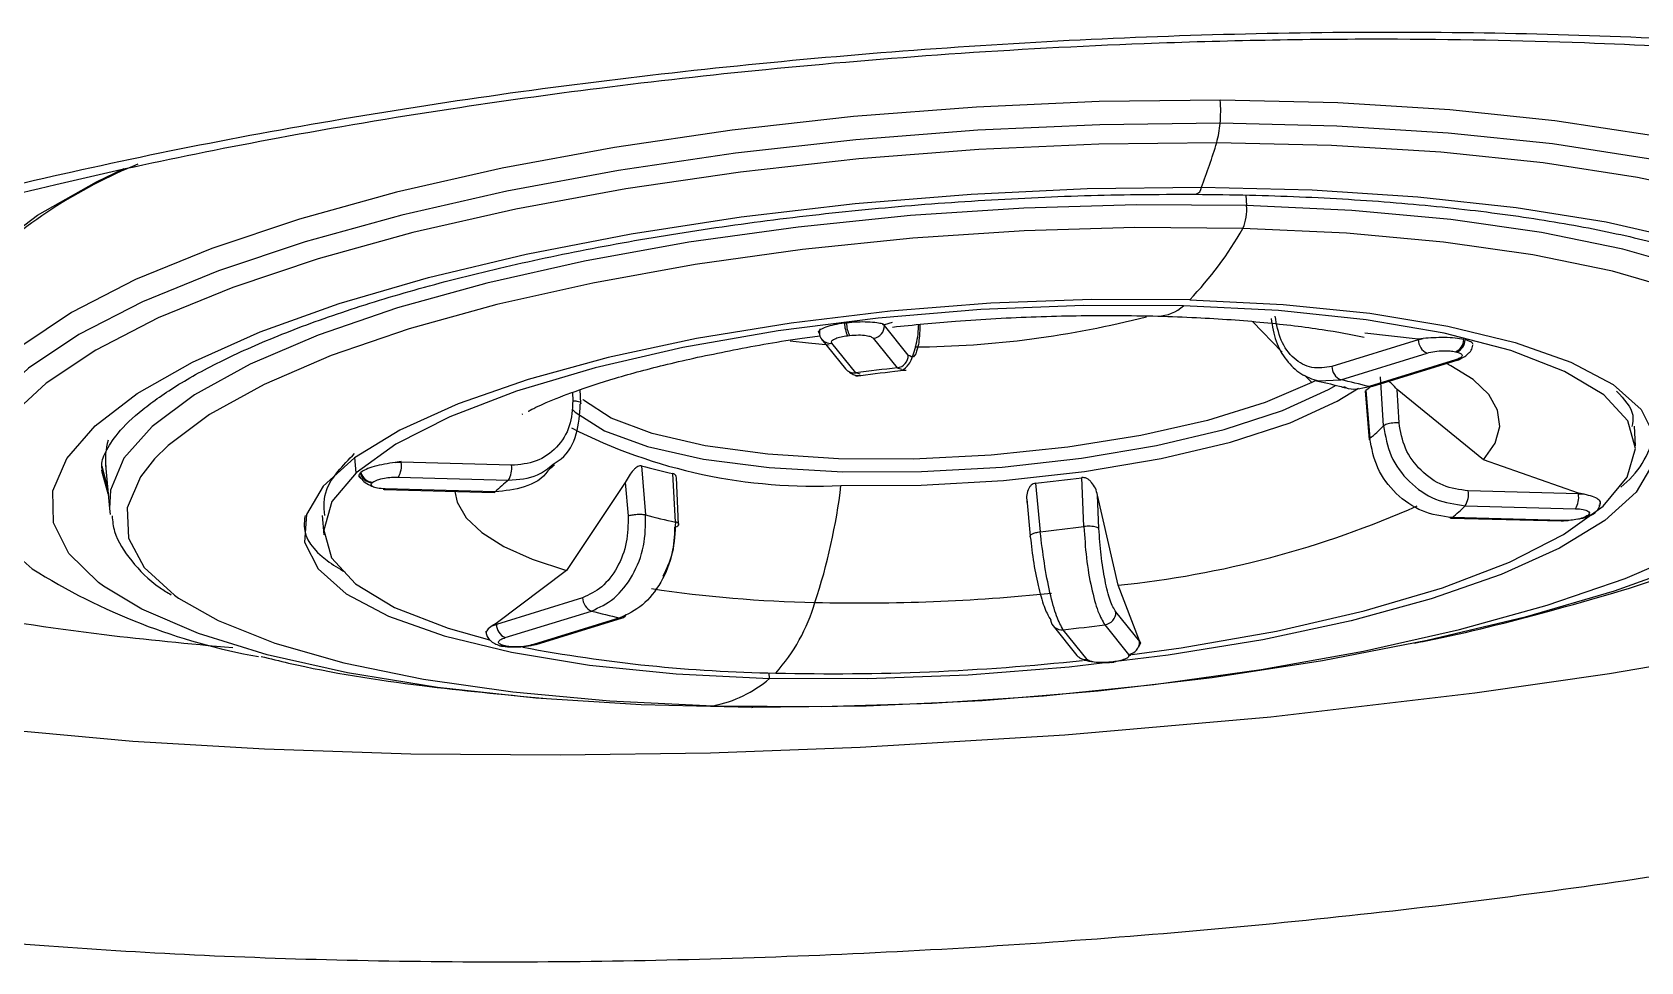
# Model space of a CAD drawing. Extents: x 525 to 613, y 487 to 635.
# Drawn here: x 566.148 to 567.716, y 582.126 to 583.033 of the extents above; entities that cross this region are included whole.
import ezdxf

# ---------------------------------------------------------------- set-up
doc = ezdxf.new("R2010")
doc.units = 0
doc.header["$MEASUREMENT"] = 0
doc.layers.add('1', color=4, linetype='Continuous')
doc.layers.add('STD TEST', color=3, linetype='Continuous')

# ---------------------------------------------------------------- blocks, each defined once
blk = doc.blocks.new('2023 VANGUARD')
at = {"layer": '1', "color": 3, "linetype": 'Continuous', "lineweight": 25}
for p, q in [((-1.6291, -9.8172), (-1.6284, -9.8275)), ((-2.0204, -9.9421), (-2.0185, -9.9419)), ((-1.9739, -9.9414), (-1.9814, -9.9436)), ((-1.6226, -9.9406), (-1.5937, -9.9704)), ((-2.0449, -9.952), (-2.0456, -9.9504)), ((-2.0449, -9.952), (-2.0448, -9.953)), ((-2.0426, -9.9578), (-2.0193, -9.9866)), ((-2.0174, -9.9544), (-2.0154, -9.9541)), ((-1.9922, -9.9568), (-1.9689, -9.9857)), ((-1.9814, -9.9436), (-1.9832, -9.9429)), ((-1.9832, -9.9429), (-1.9814, -9.9444)), ((-1.9814, -9.9444), (-1.9814, -9.9436)), ((-1.9581, -9.9732), (-1.9814, -9.9444)), ((-1.4611, -9.9576), (-1.5131, -9.9519)), ((-1.4562, -9.9571), (-1.4611, -9.9576)), ((-1.4611, -9.9576), (-1.461, -9.9583)), ((-1.461, -9.9583), (-1.4562, -9.9571)), ((-2.0093, -9.9905), (-2.0326, -9.9617)), ((-1.461, -9.9583), (-1.5451, -9.9843)), ((-1.5365, -9.9973), (-1.4524, -9.9713)), ((-1.4247, -9.97), (-1.4233, -9.9703)), ((-1.4167, -9.958), (-1.4153, -9.9584)), ((-1.9689, -9.9857), (-1.9647, -9.987)), ((-1.4248, -9.978), (-1.5089, -10.004)), ((-1.5062, -10.0039), (-1.4221, -9.9779)), ((-2.005, -9.992), (-2.0093, -9.9905)), ((-1.572, -9.9928), (-1.5649, -10.0001)), ((-1.5608, -9.998), (-1.5649, -10.0001)), ((-1.5587, -9.9984), (-1.5365, -9.9973)), ((-1.4948, -10.0422), (-1.4977, -9.9944)), ((-2.2856, -10.0096), (-2.2852, -10.0177)), ((-2.2772, -10.0204), (-2.278, -10.0069)), ((-1.5127, -10.0082), (-1.5089, -10.056)), ((-1.512, -10.0073), (-1.5083, -10.0544)), ((-1.3973, -10.0754), (-1.4817, -10.0069)), ((-1.4797, -10.0393), (-1.4817, -10.0069)), ((-2.3341, -10.0309), (-2.3347, -10.0313)), ((-1.2492, -10.0616), (-1.2501, -10.0427)), ((-2.7444, -10.0816), (-2.7386, -10.1027)), ((-2.7406, -10.0804), (-2.7369, -10.1229)), ((-2.4964, -10.0879), (-2.4976, -10.0731)), ((-2.4524, -10.0771), (-2.4583, -10.0779)), ((-2.4583, -10.0779), (-2.4524, -10.0778)), ((-2.4524, -10.0778), (-2.4524, -10.0771)), ((-2.345, -10.0807), (-2.4524, -10.0778)), ((-2.2183, -10.0812), (-2.2143, -10.1289)), ((-1.3049, -10.1079), (-1.3973, -10.0754)), ((-2.744, -10.0873), (-2.7442, -10.085)), ((-2.7381, -10.1085), (-2.744, -10.0873)), ((-2.4923, -10.0882), (-2.4917, -10.0876)), ((-2.4807, -10.0978), (-2.4801, -10.0972)), ((-2.4553, -10.0922), (-2.3479, -10.0951)), ((-2.234, -10.0975), (-2.2914, -10.1831)), ((-2.234, -10.0975), (-2.2313, -10.1299)), ((-2.1852, -10.136), (-2.1875, -10.0887)), ((-2.182, -10.1385), (-2.1842, -10.0925)), ((-1.834, -10.0982), (-1.8295, -10.1455)), ((-1.7869, -10.1404), (-1.7889, -10.0927)), ((-2.4692, -10.1042), (-2.3618, -10.1071)), ((-2.3607, -10.1066), (-2.4681, -10.1038)), ((-1.8427, -10.1136), (-1.8393, -10.1497)), ((-1.7534, -10.1976), (-1.7736, -10.1099)), ((-1.7723, -10.1422), (-1.7736, -10.1099)), ((-1.3049, -10.1086), (-1.4123, -10.1057)), ((-1.2993, -10.1089), (-1.3049, -10.1079)), ((-1.3049, -10.1079), (-1.3049, -10.1086)), ((-1.3049, -10.1086), (-1.2993, -10.1089)), ((-2.7369, -10.1229), (-2.7361, -10.1287)), ((-2.5295, -10.1296), (-2.5279, -10.1484)), ((-1.4152, -10.1201), (-1.3078, -10.123)), ((-1.2952, -10.129), (-1.2958, -10.1295)), ((-1.2887, -10.127), (-1.2881, -10.1264)), ((-1.4291, -10.1321), (-1.3217, -10.135)), ((-1.3206, -10.1345), (-1.428, -10.1317)), ((-2.2914, -10.1831), (-2.3598, -10.235)), ((-1.7326, -10.2518), (-1.7534, -10.1976)), ((-2.2756, -10.2098), (-2.3597, -10.2358)), ((-2.3511, -10.2487), (-2.267, -10.2228)), ((-1.7325, -10.2526), (-1.7558, -10.2237)), ((-2.3598, -10.235), (-2.3638, -10.2372)), ((-2.3638, -10.2372), (-2.3597, -10.2358)), ((-2.3597, -10.2358), (-2.3598, -10.235)), ((-2.2394, -10.2295), (-2.3235, -10.2554)), ((-2.3208, -10.2554), (-2.2367, -10.2294)), ((-1.817, -10.2371), (-1.7937, -10.266)), ((-1.7666, -10.2362), (-1.7433, -10.265)), ((-1.7837, -10.2699), (-1.807, -10.2411)), ((-1.7334, -10.2578), (-1.7319, -10.2542)), ((-1.7319, -10.2542), (-1.7326, -10.2518)), ((-1.7326, -10.2518), (-1.7325, -10.2526)), ((-1.7325, -10.2526), (-1.7319, -10.2542)), ((-2.3561, -10.2566), (-2.3548, -10.2569)), ((-2.3512, -10.2568), (-2.3526, -10.2564)), ((-2.0934, -10.2885), (-2.0938, -10.2831)), ((-1.7585, -10.2724), (-1.7605, -10.2726)), ((-1.7598, -10.273), (-1.7578, -10.2727)), ((-1.7574, -10.2724), (-1.7558, -10.2719))]:
    blk.add_line(p, q, dxfattribs=at)
at = {"layer": '1', "color": 3, "linetype": 'Continuous', "lineweight": 25, "flags": 128}
for points in [[(-1.6539, -9.7246), (-1.7719, -9.726), (-1.8917, -9.7314), (-2.0115, -9.7408), (-2.1297, -9.754), (-2.2444, -9.7709), (-2.354, -9.7911), (-2.457, -9.8145), (-2.5517, -9.8407), (-2.6369, -9.8692), (-2.7113, -9.8997), (-2.7738, -9.9317), (-2.8234, -9.9648), (-2.8596, -9.9984)], [(-0.9016, -9.9366), (-0.9083, -9.9102), (-0.9295, -9.8792), (-0.9647, -9.85), (-1.0136, -9.823), (-1.0753, -9.7986), (-1.149, -9.7773), (-1.2335, -9.7592), (-1.3277, -9.7448), (-1.4302, -9.7341), (-1.5395, -9.7273), (-1.6539, -9.7246)], [(-1.6541, -9.7473), (-1.7713, -9.7487), (-1.8903, -9.7541), (-2.0094, -9.7634), (-2.1267, -9.7765), (-2.2407, -9.7933), (-2.3496, -9.8135), (-2.4519, -9.8367), (-2.546, -9.8627), (-2.6306, -9.891), (-2.7045, -9.9213), (-2.7666, -9.9531), (-2.8159, -9.9859), (-2.8518, -10.0194), (-2.8737, -10.0529), (-2.8814, -10.086), (-2.8746, -10.1182), (-2.8536, -10.149), (-2.8501, -10.1526)], [(-0.9211, -10.0101), (-0.9142, -9.9971), (-0.9066, -9.964), (-0.9134, -9.9318), (-0.9344, -9.9009), (-0.9695, -9.8719), (-1.018, -9.8451), (-1.0793, -9.8209), (-1.1525, -9.7997), (-1.2365, -9.7818), (-1.3301, -9.7674), (-1.4319, -9.7568), (-1.5404, -9.75), (-1.6541, -9.7473)], [(-1.6574, -9.7662), (-1.7725, -9.7675), (-1.8894, -9.7728), (-2.0064, -9.782), (-2.1217, -9.7949), (-2.2336, -9.8113), (-2.3406, -9.8311), (-2.441, -9.8539), (-2.5335, -9.8794), (-2.6166, -9.9073), (-2.6892, -9.937), (-2.7502, -9.9683), (-2.7986, -10.0006), (-2.8339, -10.0334), (-2.8554, -10.0663), (-2.863, -10.0988), (-2.8563, -10.1304), (-2.8356, -10.1607), (-2.8121, -10.1816)], [(-0.9787, -10.0702), (-0.9522, -10.0444), (-0.9306, -10.0115), (-0.9231, -9.979), (-0.9298, -9.9473), (-0.9505, -9.917), (-0.9849, -9.8885), (-1.0326, -9.8622), (-1.0928, -9.8384), (-1.1647, -9.8176), (-1.2472, -9.8), (-1.3391, -9.7859), (-1.4391, -9.7754), (-1.5457, -9.7688), (-1.6574, -9.7662)], [(-2.8949, -9.9873), (-2.8995, -9.9711), (-2.8978, -9.938), (-2.8817, -9.9042), (-2.8512, -9.8704), (-2.8069, -9.8369), (-2.7494, -9.8042), (-2.7225, -9.7913)], [(-2.7427, -10.1985), (-2.7476, -10.1948), (-2.7764, -10.1666), (-2.7913, -10.1367), (-2.7919, -10.1057), (-2.7784, -10.0741), (-2.7509, -10.0422), (-2.7098, -10.0107), (-2.6558, -9.98), (-2.5898, -9.9506), (-2.5128, -9.923), (-2.4259, -9.8976), (-2.3306, -9.8749), (-2.2284, -9.8551), (-2.1209, -9.8385), (-2.0098, -9.8256), (-1.8968, -9.8163), (-1.7837, -9.811), (-1.6723, -9.8096)], [(-1.6723, -9.8096), (-1.5643, -9.8123), (-1.4615, -9.8189), (-1.3655, -9.8293), (-1.2778, -9.8435), (-1.1998, -9.8611), (-1.1327, -9.8819), (-1.0775, -9.9055), (-1.0352, -9.9317), (-1.0064, -9.9599), (-0.9915, -9.9897), (-0.9908, -10.0207), (-1.0044, -10.0524), (-1.0319, -10.0843), (-1.0529, -10.1018)], [(-1.6284, -9.8275), (-1.7356, -9.8267), (-1.8455, -9.83), (-1.9561, -9.8373), (-2.0656, -9.8484), (-2.1722, -9.8633), (-2.2739, -9.8816), (-2.3691, -9.903), (-2.4561, -9.9272), (-2.5335, -9.9538), (-2.5998, -9.9822), (-2.6541, -10.0121), (-2.6953, -10.0428), (-2.7227, -10.0739), (-2.7359, -10.1048), (-2.7369, -10.1229)], [(-1.0461, -10.0022), (-1.0479, -9.9936), (-1.0636, -9.9646), (-1.0934, -9.9373), (-1.1369, -9.9121), (-1.1933, -9.8895), (-1.2617, -9.87), (-1.3408, -9.8538), (-1.4293, -9.8411), (-1.5257, -9.8323), (-1.6284, -9.8275)], [(-1.1415, -10.2614), (-1.2745, -10.2839), (-1.4057, -10.3028), (-1.6047, -10.3262), (-1.8056, -10.3439), (-2.0049, -10.3559), (-2.1509, -10.3612), (-2.2975, -10.3634), (-2.443, -10.3623), (-2.5858, -10.3576), (-2.7142, -10.3499), (-2.8413, -10.3384), (-2.9518, -10.3245), (-3.0631, -10.3056)], [(-1.6319, -9.8498), (-1.7372, -9.849), (-1.8451, -9.8522), (-1.9537, -9.8594), (-2.0613, -9.8704), (-2.1659, -9.885), (-2.2658, -9.903), (-2.3593, -9.924), (-2.4448, -9.9478), (-2.5207, -9.9738), (-2.5859, -10.0018), (-2.6392, -10.0311), (-2.6796, -10.0613), (-2.6928, -10.0743)], [(-1.0982, -9.9639), (-1.1065, -9.9576), (-1.1492, -9.9329), (-1.2046, -9.9108), (-1.2717, -9.8915), (-1.3494, -9.8756), (-1.4364, -9.8632), (-1.5311, -9.8545), (-1.6319, -9.8498)], [(-1.6838, -9.9194), (-1.7794, -9.9189), (-1.8775, -9.9226), (-1.9759, -9.9304), (-2.0723, -9.942), (-2.1646, -9.9572), (-2.2507, -9.9757), (-2.3287, -9.9971), (-2.3969, -10.0209), (-2.4538, -10.0465), (-2.498, -10.0734), (-2.5286, -10.101), (-2.5449, -10.1287), (-2.5466, -10.1558), (-2.5335, -10.1817), (-2.5061, -10.2059), (-2.4648, -10.2278), (-2.4107, -10.247), (-2.3449, -10.263), (-2.269, -10.2754), (-2.1845, -10.284), (-2.0934, -10.2885)], [(-1.6899, -9.9251), (-1.7874, -9.9248), (-1.8874, -9.9288), (-1.9875, -9.9372), (-2.0851, -9.9497), (-2.1778, -9.966), (-2.2635, -9.9857), (-2.3399, -10.0084), (-2.4052, -10.0334), (-2.4578, -10.0601), (-2.4964, -10.0879)], [(-1.6838, -9.9194), (-1.5927, -9.9239), (-1.5082, -9.9325), (-1.4323, -9.9449), (-1.3665, -9.9609), (-1.3124, -9.9801), (-1.2711, -10.002), (-1.2437, -10.0262), (-1.2306, -10.0522), (-1.2323, -10.0793), (-1.2486, -10.1069), (-1.2792, -10.1345), (-1.3234, -10.1614), (-1.3803, -10.187), (-1.4485, -10.2108), (-1.5265, -10.2322), (-1.6126, -10.2507), (-1.7049, -10.2659), (-1.8013, -10.2776), (-1.8997, -10.2853), (-1.9978, -10.289), (-2.0934, -10.2885)], [(-1.2808, -10.1205), (-1.2572, -10.0923), (-1.2491, -10.0644), (-1.2568, -10.0374), (-1.2801, -10.0121), (-1.3183, -9.9891), (-1.3706, -9.9689), (-1.4356, -9.952), (-1.5118, -9.9389), (-1.5972, -9.9299), (-1.6899, -9.9251)], [(-2.0732, -9.9594), (-2.0555, -9.9614), (-2.0353, -9.9632)], [(-1.3973, -10.0754), (-1.3861, -10.059), (-1.3815, -10.0428), (-1.3836, -10.0269), (-1.3923, -10.0117), (-1.4076, -9.9972), (-1.4292, -9.9837), (-1.4335, -9.9815)], [(-2.2851, -10.0266), (-2.2829, -10.0288), (-2.2544, -10.047), (-2.2122, -10.0625), (-2.1579, -10.0747), (-2.0936, -10.0829), (-2.0218, -10.0871), (-1.9451, -10.0869), (-1.8667, -10.0825), (-1.7894, -10.0739), (-1.7162, -10.0615), (-1.6501, -10.0457), (-1.5934, -10.0273), (-1.5484, -10.0069), (-1.5411, -10.0027)], [(-1.5649, -10.0001), (-1.6103, -10.0195), (-1.6666, -10.0369), (-1.7315, -10.0516), (-1.8026, -10.0631), (-1.8774, -10.0709), (-1.9529, -10.0747), (-2.0263, -10.0744), (-2.095, -10.07), (-2.1562, -10.0617), (-2.2078, -10.0498), (-2.2478, -10.0348), (-2.2746, -10.0171), (-2.275, -10.0167)], [(-1.512, -10.0073), (-1.5099, -10.0057), (-1.508, -10.0041)], [(-1.5062, -10.0039), (-1.5074, -10.0041), (-1.5089, -10.004)], [(-2.0238, -10.1003), (-1.9455, -10.1001), (-1.8653, -10.0956), (-1.7863, -10.0868), (-1.7115, -10.0741), (-1.6439, -10.0581), (-1.586, -10.0392), (-1.54, -10.0183), (-1.5193, -10.0054)], [(-2.6928, -10.0743), (-2.7065, -10.0918), (-2.7195, -10.1222), (-2.7183, -10.1519), (-2.7029, -10.1804), (-2.6736, -10.2072), (-2.6694, -10.2102)], [(-2.4964, -10.0879), (-2.52, -10.1161), (-2.528, -10.144), (-2.5203, -10.171), (-2.4971, -10.1963), (-2.4589, -10.2193), (-2.4066, -10.2395), (-2.3663, -10.2507)], [(-2.1482, -10.3151), (-2.0429, -10.3158), (-1.935, -10.3126), (-1.8264, -10.3055), (-1.7188, -10.2945), (-1.6142, -10.2799), (-1.5143, -10.2619), (-1.4208, -10.2408), (-1.3353, -10.2171), (-1.2594, -10.191), (-1.1942, -10.1631), (-1.1409, -10.1338), (-1.1005, -10.1036), (-1.0917, -10.0951)], [(-2.4001, -10.1061), (-2.398, -10.1166), (-2.3892, -10.1318), (-2.374, -10.1463), (-2.3524, -10.1598), (-2.3247, -10.1721), (-2.2914, -10.1832)], [(-2.3607, -10.1066), (-2.3614, -10.1071), (-2.3618, -10.1071)], [(-1.0529, -10.1018), (-1.073, -10.1158), (-1.1269, -10.1465), (-1.193, -10.1759), (-1.27, -10.2035), (-1.3569, -10.2288), (-1.4522, -10.2516), (-1.5544, -10.2714), (-1.6619, -10.2879), (-1.773, -10.3009), (-1.886, -10.3102), (-1.9991, -10.3155), (-2.1105, -10.3169)], [(-1.7398, -10.2653), (-1.6921, -10.2587), (-1.5993, -10.2423), (-1.5137, -10.2226), (-1.4372, -10.2), (-1.3719, -10.175), (-1.3194, -10.1483), (-1.2808, -10.1205)], [(-1.3206, -10.1345), (-1.3213, -10.135), (-1.3217, -10.135)], [(-2.1105, -10.3169), (-2.2185, -10.3142), (-2.3212, -10.3076), (-2.4172, -10.2972), (-2.5049, -10.283), (-2.583, -10.2654), (-2.6501, -10.2446), (-2.7053, -10.221), (-2.7427, -10.1985)], [(-2.6694, -10.2102), (-2.6309, -10.232), (-2.5755, -10.2541), (-2.5084, -10.2733), (-2.4307, -10.2893), (-2.3437, -10.3017), (-2.249, -10.3103), (-2.1482, -10.3151)], [(-2.3208, -10.2554), (-2.322, -10.2556), (-2.3235, -10.2554)], [(-1.7598, -10.273), (-1.7601, -10.2729), (-1.7605, -10.2726)], [(-1.7585, -10.2724), (-1.7581, -10.2727), (-1.7577, -10.2727), (-1.7574, -10.2724)], [(-2.1105, -10.3169), (-2.1082, -10.316), (-2.108, -10.3158)]]:
    blk.add_lwpolyline(points, dxfattribs=at)
at = {"layer": '1', "color": 3, "linetype": 'Continuous', "lineweight": 25}
for centre, radius, start, end in [((-1.8068, -9.7348), 0.1532, 355.3056, 3.8183), ((-1.7446, -9.7412), 0.0906, 344.0064, 356.1175), ((-2.4917, -9.5054), 0.8741, 339.6339, 342.6435), ((-2.5244, -10.2425), 0.4914, 112.0699, 134.1924), ((-1.6802, -9.8089), 0.00796, 286.7522, 354.5707), ((-1.6729, -9.8319), 0.0447, 336.4917, 5.7459), ((-1.9316, -9.6806), 0.3441, 316.0601, 330.5479), ((-1.7152, -9.8985), 0.0367, 270.6331, 313.6058), ((-1.9869, -9.9406), 0.0316, 182.3694, 205.3482), ((-1.9598, -9.0245), 0.9409, 270.4996, 284.4014), ((-2.0341, -9.9508), 0.011, 213.493, 277.7187), ((-1.9888, -9.9408), 0.0316, 182.3694, 205.3482), ((-1.9936, -9.9447), 0.0122, 276.7958, 1.3366), ((-1.9703, -9.9735), 0.0122, 276.7958, 1.3385), ((-1.4466, -9.9581), 0.0144, 180.9157, 246.3658), ((-1.4299, -9.9578), 0.0133, 293.3719, 358.9997), ((-1.4286, -9.9581), 0.0133, 293.3719, 358.9997), ((-2.0108, -9.9797), 0.011, 219.3967, 277.6664), ((-1.7839, -11.6901), 1.7144, 96.1927, 97.554), ((-1.5308, -9.9841), 0.0144, 180.9146, 246.3656), ((-1.4236, -9.9733), 0.00489, 255.0284, 303.9184), ((-1.6597, -10.565), 0.5809, 74.9544, 77.7557), ((-2.0503, -9.5813), 0.5197, 242.9639, 272.9251), ((-1.575, -9.9668), 0.1101, 307.278, 316.7736), ((-1.3173, -10.0324), 0.0879, 307.6876, 348.5901), ((-2.6747, -10.0749), 0.0661, 163.5346, 186.2982), ((-2.474, -10.0809), 0.0219, 328.9609, 8.0808), ((-2.3666, -10.0838), 0.0219, 328.9612, 8.0814), ((-2.0879, -9.6113), 0.4877, 254.4943, 258.2158), ((-2.4801, -10.0851), 0.0126, 193.9198, 267.2434), ((-2.4795, -10.0846), 0.0126, 193.9198, 267.2434), ((-2.2667, -10.198), 0.1311, 128.2459, 135.8056), ((-1.9837, -8.6664), 1.4396, 275.9693, 277.7774), ((-2.4692, -10.1028), 0.00138, 232.3947, 318.487), ((-2.6029, -10.0317), 0.5832, 341.7382, 353.2406), ((-1.4339, -10.1088), 0.0219, 328.9612, 8.0814), ((-1.3265, -10.1117), 0.0219, 328.9609, 8.0808), ((-2.0847, -9.6587), 0.4878, 254.596, 258.114), ((-1.8508, -9.2436), 0.959, 275.8243, 293.9199), ((-1.5092, -10.0287), 0.1311, 308.2459, 315.8056), ((-1.2955, -10.1194), 0.0102, 267.8502, 311.6506), ((-1.2948, -10.1189), 0.0101, 267.7345, 316.1413), ((-1.9805, -8.7137), 1.4397, 276.0187, 277.728), ((-1.4291, -10.1305), 0.00156, 207.2713, 313.2945), ((-2.4838, -9.6629), 0.6138, 237.6649, 259.8899), ((-2.0212, -8.943), 1.2718, 261.5304, 268.7434), ((-2.0043, -8.3995), 1.8154, 268.5865, 275.8719), ((-2.2612, -10.2096), 0.0144, 180.9145, 246.3656), ((-2.1162, -9.6618), 0.5809, 254.9544, 257.7557), ((-2.2202, -10.1645), 0.1782, 318.2116, 343.7406), ((-1.768, -10.224), 0.0122, 276.7958, 1.3384), ((-2.3453, -10.2355), 0.0144, 180.9157, 246.3658), ((-2.2382, -10.2243), 0.00532, 257.3747, 339.2655), ((-1.8086, -10.2303), 0.0108, 185.5981, 278.0693), ((-1.992, -8.5366), 1.7144, 276.1927, 277.554), ((-1.7448, -10.2529), 0.0122, 276.7958, 1.3366), ((-2.3546, -10.2503), 0.00648, 243.8899, 288.1495), ((-2.3533, -10.2505), 0.00661, 256.6549, 287.8939), ((-2.0624, -8.8276), 1.4559, 259.2536, 269.0202), ((-2.0315, -7.9931), 2.2908, 268.6047, 276.094), ((-1.7852, -10.259), 0.011, 219.3967, 277.6664), ((-2.1716, -10.1968), 0.1206, 281.2114, 310.4563)]:
    blk.add_arc(centre, radius, start, end, dxfattribs=at)
for points, knots in [([(-3.2152, -10.4943), (-3.253, -10.4865), (-3.3244, -10.4697), (-3.4169, -10.4411), (-3.4944, -10.4094), (-3.5563, -10.3748), (-3.602, -10.3374), (-3.641, -10.2844), (-3.6462, -10.2272), (-3.6173, -10.1678), (-3.579, -10.1223), (-3.5243, -10.0765), (-3.4538, -10.0309), (-3.3681, -9.986), (-3.2681, -9.9422), (-3.1545, -9.8999), (-2.9873, -9.8466), (-2.7974, -9.7982), (-2.5913, -9.7569), (-2.4297, -9.7295), (-2.263, -9.7063), (-2.0928, -9.6875), (-1.9203, -9.6731), (-1.7474, -9.6634), (-1.5755, -9.6585), (-1.4068, -9.6584), (-1.2426, -9.6631), (-1.0845, -9.6724), (-0.9336, -9.6864), (-0.7913, -9.7047), (-0.6596, -9.7273), (-0.5006, -9.7622), (-0.3671, -9.8042), (-0.2638, -9.8516), (-0.2014, -9.8897), (-0.1554, -9.9296), (-0.1261, -9.9711), (-0.1136, -10.0137), (-0.1183, -10.057), (-0.1399, -10.1006), (-0.191, -10.1585), (-0.2753, -10.2155), (-0.3898, -10.2699), (-0.5232, -10.3223), (-0.6838, -10.371), (-0.866, -10.4147), (-1.0127, -10.4448), (-1.1675, -10.472), (-1.329, -10.496), (-1.4958, -10.5167), (-1.6662, -10.5339), (-1.839, -10.5475), (-2.0692, -10.5606), (-2.2976, -10.566), (-2.5161, -10.5635), (-2.6744, -10.5576), (-2.8247, -10.5478), (-2.9661, -10.534), (-3.0975, -10.5164), (-3.1774, -10.502), (-3.2152, -10.4943)], [0, 0, 0, 0, 0.015726, 0.031468, 0.047029, 0.062631, 0.078288, 0.093958, 0.125069, 0.140747, 0.156377, 0.171975, 0.187611, 0.203209, 0.218826, 0.234466, 0.250143, 0.281255, 0.296929, 0.312579, 0.328167, 0.343761, 0.359385, 0.375022, 0.390624, 0.4063, 0.421873, 0.437462, 0.453113, 0.468829, 0.484553, 0.500214, 0.53125, 0.546917, 0.562567, 0.578184, 0.593751, 0.60941, 0.625012, 0.640625, 0.656303, 0.68743, 0.703094, 0.71876, 0.749882, 0.76556, 0.781177, 0.79679, 0.812426, 0.828017, 0.84362, 0.859262, 0.874938, 0.90604, 0.921713, 0.937362, 0.952966, 0.968537, 0.984275, 1, 1, 1, 1]), ([(-3.4309, -10.0523), (-3.4295, -10.0518), (-3.427, -10.0508), (-3.4096, -10.0395), (-3.3894, -10.0264), (-3.3727, -10.016), (-3.3458, -10), (-3.3019, -9.9766), (-3.2264, -9.942), (-3.1213, -9.9013), (-2.9899, -9.8589), (-2.8528, -9.8215), (-2.7146, -9.7893), (-2.5667, -9.7595), (-2.4145, -9.7339), (-2.2551, -9.7117), (-2.0927, -9.6935), (-1.9148, -9.6785), (-1.7122, -9.6676), (-1.5037, -9.6637), (-1.3091, -9.6673), (-1.1546, -9.6754), (-1.0307, -9.6854), (-0.9198, -9.6974), (-0.8077, -9.7129), (-0.6911, -9.7336), (-0.5785, -9.7595), (-0.4984, -9.7835), (-0.4441, -9.8032), (-0.4078, -9.8185), (-0.3703, -9.8373), (-0.3518, -9.8497), (-0.3522, -9.8474), (-0.3524, -9.8466)], [0, 0, 0, 0, 0.043821, 0.080054, 0.099062, 0.113827, 0.124224, 0.151224, 0.17991, 0.221097, 0.26225, 0.299501, 0.333045, 0.366281, 0.404349, 0.436077, 0.470786, 0.508519, 0.548614, 0.598698, 0.641535, 0.676727, 0.704658, 0.730316, 0.760523, 0.795202, 0.833382, 0.873026, 0.893503, 0.914492, 0.936495, 0.975649, 1, 1, 1, 1]), ([(-2.7435, -10.0861), (-2.7438, -10.0847), (-2.7451, -10.0793), (-2.7419, -10.069), (-2.73, -10.0495), (-2.7064, -10.0266), (-2.6707, -10.0017), (-2.6239, -9.9763), (-2.5661, -9.9511), (-2.4981, -9.9268), (-2.4208, -9.9039), (-2.3355, -9.883), (-2.2436, -9.8644), (-2.1464, -9.8485), (-2.0454, -9.8355), (-1.9421, -9.8257), (-1.838, -9.8193), (-1.7496, -9.8165), (-1.6969, -9.8165), (-1.6779, -9.8165)], [0, 0, 0, 0, 0.022699, 0.085292, 0.14272, 0.203743, 0.264099, 0.325191, 0.387299, 0.450209, 0.513679, 0.577528, 0.641631, 0.7059, 0.770279, 0.834723, 0.899199, 0.963677, 1, 1, 1, 1]), ([(-1.6779, -9.8165), (-1.6604, -9.8167), (-1.6095, -9.8173), (-1.5282, -9.8208), (-1.4367, -9.8283), (-1.352, -9.8389), (-1.2755, -9.8525), (-1.2082, -9.8688), (-1.1515, -9.8871), (-1.1063, -9.907), (-1.0733, -9.9272), (-1.0531, -9.9462), (-1.0448, -9.9598), (-1.0444, -9.966), (-1.0442, -9.9685)], [0, 0, 0, 0, 0.0482353, 0.1399501, 0.2315586, 0.3229361, 0.4139733, 0.5045093, 0.5943064, 0.6830298, 0.7702978, 0.8560603, 0.9416649, 1, 1, 1, 1]), ([(-1.9832, -9.9429), (-1.9849, -9.9425), (-1.9884, -9.9417), (-1.9973, -9.941), (-2.0077, -9.9409), (-2.0149, -9.9416), (-2.0185, -9.9419)], [0, 0, 0, 0, 0.246603, 0.499388, 0.752586, 1, 1, 1, 1]), ([(-1.9735, -9.9459), (-1.9531, -9.9438), (-1.9066, -9.9392), (-1.8331, -9.9354), (-1.767, -9.9342), (-1.7285, -9.935), (-1.7147, -9.9352)], [0, 0, 0, 0, 0.23536, 0.53484, 0.834064, 1, 1, 1, 1]), ([(-1.7147, -9.9352), (-1.7021, -9.9357), (-1.6659, -9.9369), (-1.6109, -9.941), (-1.5549, -9.9477), (-1.5267, -9.9531), (-1.5136, -9.9557)], [0, 0, 0, 0, 0.159522, 0.457423, 0.748154, 1, 1, 1, 1]), ([(-1.6044, -9.9377), (-1.6032, -9.9453), (-1.6007, -9.9603), (-1.5901, -9.9788), (-1.5759, -9.9927), (-1.5643, -9.9966), (-1.5584, -9.9985)], [0, 0, 0, 0, 0.251524, 0.50027, 0.749211, 1, 1, 1, 1]), ([(-1.5451, -9.9843), (-1.5517, -9.9854), (-1.565, -9.9874), (-1.5827, -9.9776), (-1.5961, -9.9598), (-1.599, -9.9434), (-1.6005, -9.9352)], [0, 0, 0, 0, 0.249775, 0.50014, 0.75045, 1, 1, 1, 1]), ([(-2.3288, -10.028), (-2.3285, -10.0279), (-2.3259, -10.0264), (-2.3112, -10.0193), (-2.2837, -10.0085), (-2.2438, -9.9954), (-2.1932, -9.9817), (-2.1325, -9.9687), (-2.0818, -9.9594), (-2.0508, -9.9554), (-2.0442, -9.9546)], [0, 0, 0, 0, 0.016812, 0.145031, 0.285456, 0.4381, 0.601458, 0.77331, 0.951378, 1, 1, 1, 1]), ([(-2.0204, -9.9421), (-2.0239, -9.9426), (-2.0307, -9.9437), (-2.0389, -9.946), (-2.0444, -9.9485), (-2.0452, -9.9498), (-2.0455, -9.9504)], [0, 0, 0, 0, 0.2475583, 0.5008343, 0.7536478, 1, 1, 1, 1]), ([(-2.0443, -9.9478), (-2.0447, -9.9497), (-2.0451, -9.9525), (-2.0438, -9.9561), (-2.0425, -9.9577), (-2.0419, -9.9585)], [0, 0, 0, 0, 0.498746, 0.750099, 1, 1, 1, 1]), ([(-2.0326, -9.9617), (-2.0328, -9.9609), (-2.0333, -9.9594), (-2.0295, -9.9571), (-2.0239, -9.9553), (-2.0196, -9.9547), (-2.0174, -9.9544)], [0, 0, 0, 0, 0.279486, 0.559002, 0.779415, 1, 1, 1, 1]), ([(-2.0154, -9.9541), (-2.0125, -9.9539), (-2.0067, -9.9534), (-1.9993, -9.954), (-1.9942, -9.9552), (-1.9929, -9.9563), (-1.9922, -9.9568)], [0, 0, 0, 0, 0.279658, 0.559227, 0.779582, 1, 1, 1, 1]), ([(-1.9642, -9.9881), (-1.9619, -9.9867), (-1.9573, -9.9838), (-1.9519, -9.9698), (-1.9485, -9.9556), (-1.9481, -9.9457), (-1.948, -9.9435)], [0, 0, 0, 0, 0.308203, 0.612527, 0.91349, 1, 1, 1, 1]), ([(-1.947, -9.9434), (-1.947, -9.9454), (-1.9469, -9.9553), (-1.9489, -9.9676), (-1.9528, -9.9771), (-1.9563, -9.9745), (-1.9581, -9.9732)], [0, 0, 0, 0, 0.076829, 0.384976, 0.692961, 1, 1, 1, 1]), ([(-1.4167, -9.958), (-1.4193, -9.9575), (-1.4247, -9.9565), (-1.4353, -9.9561), (-1.4463, -9.9563), (-1.4529, -9.9568), (-1.4562, -9.9571)], [0, 0, 0, 0, 0.247558, 0.500834, 0.753648, 1, 1, 1, 1]), ([(-1.4524, -9.9713), (-1.45, -9.9707), (-1.4452, -9.9695), (-1.4369, -9.9689), (-1.4297, -9.969), (-1.4264, -9.9697), (-1.4247, -9.97)], [0, 0, 0, 0, 0.2794856, 0.5590017, 0.7794153, 1, 1, 1, 1]), ([(-1.4233, -9.9703), (-1.4217, -9.9709), (-1.4184, -9.972), (-1.418, -9.9742), (-1.4202, -9.9763), (-1.4233, -9.9774), (-1.4248, -9.978)], [0, 0, 0, 0, 0.279658, 0.559227, 0.779582, 1, 1, 1, 1]), ([(-1.4211, -9.9774), (-1.4191, -9.9765), (-1.4157, -9.975), (-1.4133, -9.9727), (-1.4123, -9.9717)], [0, 0, 0, 0, 0.566368, 1, 1, 1, 1]), ([(-1.4074, -9.9629), (-1.4079, -9.9621), (-1.4088, -9.9603), (-1.4132, -9.959), (-1.4153, -9.9584)], [0, 0, 0, 0, 0.505777, 1, 1, 1, 1]), ([(-1.4123, -9.9717), (-1.4119, -9.9713), (-1.41, -9.9697), (-1.4083, -9.9668), (-1.4079, -9.9644), (-1.4078, -9.9635)], [0, 0, 0, 0, 0.137594, 0.671118, 1, 1, 1, 1]), ([(-2.0165, -9.9888), (-2.0149, -9.9902), (-2.011, -9.9936), (-2.0068, -9.9931), (-2.0043, -9.9929)], [0, 0, 0, 0, 0.404128, 1, 1, 1, 1]), ([(-2.0092, -9.9937), (-1.9966, -9.9921), (-1.9804, -9.99), (-1.9639, -9.9882), (-1.9602, -9.9878)], [0, 0, 0, 0, 0.779382, 1, 1, 1, 1]), ([(-1.5619, -9.9979), (-1.5536, -9.9997), (-1.543, -10.0021), (-1.5337, -10.0047), (-1.5316, -10.0052)], [0, 0, 0, 0, 0.779916, 1, 1, 1, 1]), ([(-1.5089, -10.004), (-1.517, -10.0061), (-1.5257, -10.0085), (-1.533, -10.0045), (-1.5336, -10.0041)], [0, 0, 0, 0, 0.913823, 1, 1, 1, 1]), ([(-1.4817, -10.0069), (-1.4834, -10.0049), (-1.486, -10.0019), (-1.4887, -9.9996), (-1.4896, -9.9988)], [0, 0, 0, 0, 0.658703, 1, 1, 1, 1]), ([(-2.6167, -10.2588), (-2.6592, -10.2548), (-2.7579, -10.2457), (-2.8966, -10.2234), (-3.0322, -10.1937), (-3.1479, -10.1581), (-3.2428, -10.1175), (-3.3126, -10.0722), (-3.3525, -10.036), (-3.3608, -10.0144), (-3.3625, -10.01)], [0, 0, 0, 0, 0.1076, 0.250292, 0.392983, 0.535675, 0.678366, 0.821057, 0.963749, 1, 1, 1, 1]), ([(-2.2852, -10.0177), (-2.2856, -10.0262), (-2.2866, -10.0431), (-2.3, -10.0641), (-2.3202, -10.0785), (-2.3367, -10.08), (-2.345, -10.0807)], [0, 0, 0, 0, 0.2498164, 0.5002216, 0.7504954, 1, 1, 1, 1]), ([(-2.2852, -10.0177), (-2.2844, -10.0177), (-2.283, -10.0178), (-2.2805, -10.0182), (-2.2782, -10.0189), (-2.2771, -10.0198), (-2.2772, -10.0206), (-2.2776, -10.021), (-2.2779, -10.0212)], [0, 0, 0, 0, 0.124722, 0.249344, 0.5, 0.750656, 0.875278, 1, 1, 1, 1]), ([(-1.2677, -10.0085), (-1.2604, -10.0161), (-1.2499, -10.0272), (-1.2521, -10.0392), (-1.2528, -10.043)], [0, 0, 0, 0, 0.692472, 1, 1, 1, 1]), ([(-2.3044, -10.0797), (-2.3017, -10.078), (-2.291, -10.0714), (-2.2798, -10.0506), (-2.2785, -10.031), (-2.2779, -10.0212)], [0, 0, 0, 0, 0.1445742, 0.572295, 1, 1, 1, 1]), ([(-1.4858, -10.0396), (-1.4869, -10.0397), (-1.489, -10.04), (-1.4917, -10.0407), (-1.4938, -10.0414), (-1.4944, -10.0419), (-1.4948, -10.0422)], [0, 0, 0, 0, 0.259415, 0.518936, 0.76845, 1, 1, 1, 1]), ([(-1.4948, -10.0422), (-1.4931, -10.0522), (-1.4896, -10.0722), (-1.4707, -10.0978), (-1.4448, -10.1159), (-1.4251, -10.1187), (-1.4152, -10.1201)], [0, 0, 0, 0, 0.249978, 0.499965, 0.74997, 1, 1, 1, 1]), ([(-1.4797, -10.0393), (-1.4807, -10.0393), (-1.4827, -10.0393), (-1.4847, -10.0395), (-1.4858, -10.0396)], [0, 0, 0, 0, 0.481432, 1, 1, 1, 1]), ([(-1.4123, -10.1057), (-1.4206, -10.1045), (-1.4374, -10.1022), (-1.4593, -10.0866), (-1.4753, -10.0648), (-1.4782, -10.0478), (-1.4797, -10.0393)], [0, 0, 0, 0, 0.249775, 0.500139, 0.75045, 1, 1, 1, 1]), ([(-1.428, -10.1317), (-1.4379, -10.1303), (-1.4576, -10.1275), (-1.4835, -10.1093), (-1.5026, -10.0839), (-1.5064, -10.0642), (-1.5083, -10.0544)], [0, 0, 0, 0, 0.25003, 0.500035, 0.750022, 1, 1, 1, 1]), ([(-2.527, -10.1295), (-2.5276, -10.1212), (-2.529, -10.1014), (-2.5093, -10.0809), (-2.4979, -10.0691)], [0, 0, 0, 0, 0.421222, 1, 1, 1, 1]), ([(-2.4583, -10.0779), (-2.4618, -10.0784), (-2.4689, -10.0795), (-2.479, -10.0819), (-2.4873, -10.0846), (-2.4903, -10.0866), (-2.4917, -10.0876)], [0, 0, 0, 0, 0.246603, 0.499388, 0.752586, 1, 1, 1, 1]), ([(-2.3479, -10.0951), (-2.338, -10.0945), (-2.3215, -10.0935), (-2.3092, -10.0836), (-2.3044, -10.0797)], [0, 0, 0, 0, 0.601703, 1, 1, 1, 1]), ([(-2.3095, -10.0861), (-2.3084, -10.0849), (-2.3069, -10.0834), (-2.3037, -10.0809), (-2.303, -10.0803)], [0, 0, 0, 0, 0.779651, 1, 1, 1, 1]), ([(-2.2183, -10.0812), (-2.2188, -10.0811), (-2.2199, -10.081), (-2.2218, -10.0818), (-2.2239, -10.0832), (-2.2269, -10.0862), (-2.2306, -10.0909), (-2.2329, -10.0953), (-2.234, -10.0975)], [0, 0, 0, 0, 0.094256, 0.190576, 0.298462, 0.424807, 0.701731, 1, 1, 1, 1]), ([(-2.4923, -10.0882), (-2.4931, -10.0892), (-2.4948, -10.0912), (-2.4927, -10.0928), (-2.4917, -10.0936)], [0, 0, 0, 0, 0.4973899, 1, 1, 1, 1]), ([(-2.4933, -10.0909), (-2.4923, -10.0924), (-2.4905, -10.0955), (-2.4848, -10.0996), (-2.48, -10.1014), (-2.4776, -10.1023)], [0, 0, 0, 0, 0.342381, 0.679763, 1, 1, 1, 1]), ([(-2.4681, -10.1038), (-2.4708, -10.1036), (-2.476, -10.1032), (-2.4805, -10.1016), (-2.4822, -10.0997), (-2.4812, -10.0984), (-2.4807, -10.0978)], [0, 0, 0, 0, 0.279486, 0.559002, 0.779415, 1, 1, 1, 1]), ([(-2.4801, -10.0972), (-2.4788, -10.0964), (-2.4763, -10.0948), (-2.4693, -10.0931), (-2.462, -10.0922), (-2.4575, -10.0922), (-2.4553, -10.0922)], [0, 0, 0, 0, 0.2796579, 0.5592269, 0.7795818, 1, 1, 1, 1]), ([(-2.3092, -10.0857), (-2.3093, -10.0858), (-2.3141, -10.0939), (-2.3323, -10.1035), (-2.3512, -10.1056), (-2.3607, -10.1066)], [0, 0, 0, 0, 0.004236, 0.502094, 1, 1, 1, 1]), ([(-2.1841, -10.0928), (-2.1843, -10.0921), (-2.1847, -10.0908), (-2.1858, -10.0893), (-2.1869, -10.0889), (-2.1875, -10.0887)], [0, 0, 0, 0, 0.361194, 0.684041, 1, 1, 1, 1]), ([(-1.834, -10.0982), (-1.8348, -10.0983), (-1.8363, -10.0986), (-1.8384, -10.1001), (-1.8401, -10.1021), (-1.8419, -10.1058), (-1.8433, -10.1113), (-1.8426, -10.1158), (-1.8422, -10.1182)], [0, 0, 0, 0, 0.094221, 0.190485, 0.298283, 0.424504, 0.701611, 1, 1, 1, 1]), ([(-1.7736, -10.1099), (-1.7742, -10.1076), (-1.7753, -10.1031), (-1.7786, -10.0982), (-1.7816, -10.0951), (-1.784, -10.0935), (-1.7865, -10.0926), (-1.7881, -10.0927), (-1.7889, -10.0927)], [0, 0, 0, 0, 0.2982634, 0.575128, 0.7015064, 0.8094147, 0.9057447, 1, 1, 1, 1]), ([(-1.2848, -10.12), (-1.2841, -10.119), (-1.2825, -10.1169), (-1.285, -10.1139), (-1.2905, -10.1111), (-1.2964, -10.1097), (-1.2993, -10.1089)], [0, 0, 0, 0, 0.247553, 0.500917, 0.753662, 1, 1, 1, 1]), ([(-2.7343, -10.1301), (-2.7338, -10.1352), (-2.7321, -10.1508), (-2.7155, -10.1746), (-2.6969, -10.1948), (-2.6803, -10.2047), (-2.6767, -10.2069)], [0, 0, 0, 0, 0.170131, 0.523316, 0.894182, 1, 1, 1, 1]), ([(-2.5462, -10.1296), (-2.5467, -10.1332), (-2.5488, -10.1486), (-2.5357, -10.1676), (-2.5131, -10.1812), (-2.507, -10.1849)], [0, 0, 0, 0, 0.177192, 0.775675, 1, 1, 1, 1]), ([(-2.2313, -10.1299), (-2.2313, -10.1386), (-2.2314, -10.156), (-2.2411, -10.1809), (-2.2563, -10.2009), (-2.2692, -10.2068), (-2.2756, -10.2098)], [0, 0, 0, 0, 0.249817, 0.500222, 0.750496, 1, 1, 1, 1]), ([(-2.267, -10.2228), (-2.2594, -10.2193), (-2.2442, -10.2123), (-2.226, -10.1888), (-2.2143, -10.1596), (-2.2143, -10.1391), (-2.2143, -10.1289)], [0, 0, 0, 0, 0.25003, 0.500035, 0.750022, 1, 1, 1, 1]), ([(-2.2313, -10.1299), (-2.2307, -10.1297), (-2.2294, -10.1294), (-2.2265, -10.1289), (-2.2225, -10.1284), (-2.2186, -10.1284), (-2.2159, -10.1286), (-2.2148, -10.1288), (-2.2143, -10.1289)], [0, 0, 0, 0, 0.124722, 0.249344, 0.5, 0.750656, 0.875278, 1, 1, 1, 1]), ([(-1.2958, -10.1295), (-1.2971, -10.1303), (-1.2996, -10.1319), (-1.3066, -10.1336), (-1.3139, -10.1345), (-1.3184, -10.1345), (-1.3206, -10.1345)], [0, 0, 0, 0, 0.279658, 0.559227, 0.779582, 1, 1, 1, 1]), ([(-1.3078, -10.123), (-1.3051, -10.1231), (-1.2999, -10.1235), (-1.2954, -10.1251), (-1.2937, -10.127), (-1.2947, -10.1283), (-1.2952, -10.129)], [0, 0, 0, 0, 0.2794855, 0.5590017, 0.7794153, 1, 1, 1, 1]), ([(-1.3047, -10.1329), (-1.3041, -10.1329), (-1.3, -10.1322), (-1.2953, -10.1306), (-1.2915, -10.1289), (-1.2905, -10.1282), (-1.2902, -10.128)], [0, 0, 0, 0, 0.100082, 0.637392, 0.915182, 1, 1, 1, 1]), ([(-1.2878, -10.1262), (-1.2869, -10.1252), (-1.2852, -10.1233), (-1.2837, -10.12), (-1.2836, -10.1178), (-1.2835, -10.1167)], [0, 0, 0, 0, 0.334269, 0.673426, 1, 1, 1, 1]), ([(-2.1852, -10.136), (-2.1856, -10.1461), (-2.1864, -10.1664), (-2.1985, -10.1955), (-2.2166, -10.2189), (-2.2318, -10.226), (-2.2394, -10.2295)], [0, 0, 0, 0, 0.249978, 0.4999653, 0.7499704, 1, 1, 1, 1]), ([(-2.1971, -10.1887), (-2.1936, -10.1814), (-2.1863, -10.1663), (-2.1859, -10.1497), (-2.1856, -10.141)], [0, 0, 0, 0, 0.478302, 1, 1, 1, 1]), ([(-2.1856, -10.141), (-2.1849, -10.1407), (-2.1835, -10.1403), (-2.1827, -10.1397), (-2.1823, -10.1393)], [0, 0, 0, 0, 0.481439, 1, 1, 1, 1]), ([(-2.1823, -10.1393), (-2.182, -10.139), (-2.1815, -10.1384), (-2.182, -10.1374), (-2.1831, -10.1366), (-2.1845, -10.1362), (-2.1852, -10.136)], [0, 0, 0, 0, 0.259419, 0.518943, 0.768457, 1, 1, 1, 1]), ([(-1.8392, -10.1503), (-1.8393, -10.1501), (-1.8395, -10.1497), (-1.839, -10.1487), (-1.8374, -10.1476), (-1.8345, -10.1465), (-1.8318, -10.1459), (-1.8303, -10.1456), (-1.8295, -10.1455)], [0, 0, 0, 0, 0.1247216, 0.2493439, 0.5000001, 0.7506559, 0.8752779, 1, 1, 1, 1]), ([(-1.807, -10.2411), (-1.8092, -10.2373), (-1.8136, -10.2297), (-1.8202, -10.2056), (-1.8258, -10.176), (-1.8283, -10.1557), (-1.8295, -10.1455)], [0, 0, 0, 0, 0.25003, 0.500035, 0.750022, 1, 1, 1, 1]), ([(-1.775, -10.1409), (-1.7759, -10.1407), (-1.7775, -10.1403), (-1.7806, -10.1401), (-1.7838, -10.1401), (-1.7859, -10.1403), (-1.7869, -10.1404)], [0, 0, 0, 0, 0.259419, 0.518943, 0.768457, 1, 1, 1, 1]), ([(-1.7869, -10.1404), (-1.7862, -10.1506), (-1.785, -10.1711), (-1.7798, -10.2008), (-1.7732, -10.2249), (-1.7688, -10.2324), (-1.7666, -10.2362)], [0, 0, 0, 0, 0.249978, 0.499965, 0.74997, 1, 1, 1, 1]), ([(-1.7723, -10.1422), (-1.7725, -10.142), (-1.7731, -10.1415), (-1.7744, -10.1411), (-1.775, -10.1409)], [0, 0, 0, 0, 0.481432, 1, 1, 1, 1]), ([(-1.7558, -10.2237), (-1.7577, -10.2205), (-1.7614, -10.2141), (-1.7665, -10.1936), (-1.7706, -10.1683), (-1.7717, -10.1509), (-1.7723, -10.1422)], [0, 0, 0, 0, 0.249775, 0.50014, 0.75045, 1, 1, 1, 1]), ([(-1.3212, -10.1347), (-1.3201, -10.1347), (-1.318, -10.1347), (-1.3158, -10.1345), (-1.3148, -10.1344)], [0, 0, 0, 0, 0.5428026, 1, 1, 1, 1]), ([(-1.8392, -10.1503), (-1.8382, -10.1589), (-1.8362, -10.1763), (-1.831, -10.2014), (-1.825, -10.2218), (-1.8212, -10.2282), (-1.8193, -10.2314)], [0, 0, 0, 0, 0.249817, 0.500222, 0.750496, 1, 1, 1, 1]), ([(-1.4646, -10.254), (-1.4608, -10.2533), (-1.4155, -10.2447), (-1.33, -10.2221), (-1.2389, -10.1969), (-1.1897, -10.1771), (-1.18, -10.1732)], [0, 0, 0, 0, 0.03733, 0.447551, 0.890917, 1, 1, 1, 1]), ([(-2.3638, -10.2372), (-2.3656, -10.2385), (-2.3692, -10.2411), (-2.3695, -10.2433), (-2.3697, -10.2443)], [0, 0, 0, 0, 0.514894, 1, 1, 1, 1]), ([(-2.37, -10.2425), (-2.3698, -10.2439), (-2.3695, -10.2466), (-2.3668, -10.2505), (-2.3628, -10.2539), (-2.3592, -10.2554), (-2.3575, -10.2561)], [0, 0, 0, 0, 0.254372, 0.508636, 0.758433, 1, 1, 1, 1]), ([(-2.3526, -10.2564), (-2.3542, -10.2559), (-2.3575, -10.2548), (-2.3579, -10.2525), (-2.3557, -10.2504), (-2.3526, -10.2493), (-2.3511, -10.2487)], [0, 0, 0, 0, 0.279658, 0.559227, 0.779582, 1, 1, 1, 1]), ([(-2.3537, -10.2569), (-2.3532, -10.257), (-2.3515, -10.2573), (-2.3464, -10.2578), (-2.3382, -10.2579), (-2.3298, -10.257), (-2.3244, -10.2561), (-2.3225, -10.2556), (-2.3219, -10.2554)], [0, 0, 0, 0, 0.058918, 0.207518, 0.498726, 0.788847, 0.936104, 1, 1, 1, 1]), ([(-2.3235, -10.2554), (-2.3259, -10.256), (-2.3307, -10.2572), (-2.339, -10.2579), (-2.3462, -10.2577), (-2.3496, -10.2571), (-2.3512, -10.2568)], [0, 0, 0, 0, 0.279486, 0.559002, 0.779415, 1, 1, 1, 1]), ([(-2.5889, -10.267), (-2.58, -10.2692), (-2.5291, -10.2818), (-2.4385, -10.2959), (-2.3539, -10.304), (-2.3144, -10.3078)], [0, 0, 0, 0, 0.101423, 0.581242, 1, 1, 1, 1]), ([(-1.792, -10.2676), (-1.7917, -10.2679), (-1.7908, -10.2687), (-1.7871, -10.2703), (-1.7827, -10.2718), (-1.7789, -10.2721), (-1.7785, -10.2721)], [0, 0, 0, 0, 0.120388, 0.400447, 0.93852, 1, 1, 1, 1]), ([(-1.7605, -10.2726), (-1.7634, -10.2728), (-1.7692, -10.2733), (-1.7766, -10.2728), (-1.7817, -10.2716), (-1.7831, -10.2705), (-1.7837, -10.2699)], [0, 0, 0, 0, 0.2796579, 0.5592269, 0.7795818, 1, 1, 1, 1]), ([(-1.7433, -10.265), (-1.7431, -10.2658), (-1.7426, -10.2674), (-1.7464, -10.2696), (-1.752, -10.2714), (-1.7563, -10.272), (-1.7585, -10.2724)], [0, 0, 0, 0, 0.279486, 0.559002, 0.779415, 1, 1, 1, 1]), ([(-1.7434, -10.2667), (-1.7431, -10.2666), (-1.7415, -10.2658), (-1.7404, -10.2648), (-1.7395, -10.2639)], [0, 0, 0, 0, 0.193029, 1, 1, 1, 1]), ([(-1.7665, -10.273), (-1.7658, -10.273), (-1.7634, -10.273), (-1.7611, -10.2728), (-1.7594, -10.2726)], [0, 0, 0, 0, 0.2759286, 1, 1, 1, 1])]:
    blk.add_open_spline(points, degree=3, knots=knots, dxfattribs=at)
blk = doc.blocks.new('2026 Vanguard')
at = {"layer": 'STD TEST', "color": 1}
blk.add_blockref('2023 VANGUARD', (44.1613, 88.209), dxfattribs=at)

msp = doc.modelspace()

# ---------------------------------------------------------------- block references
at = {"layer": '1'}
msp.add_blockref('2026 Vanguard', (524.7985, 504.4821), dxfattribs=at)

doc.saveas('drawing.dxf')
